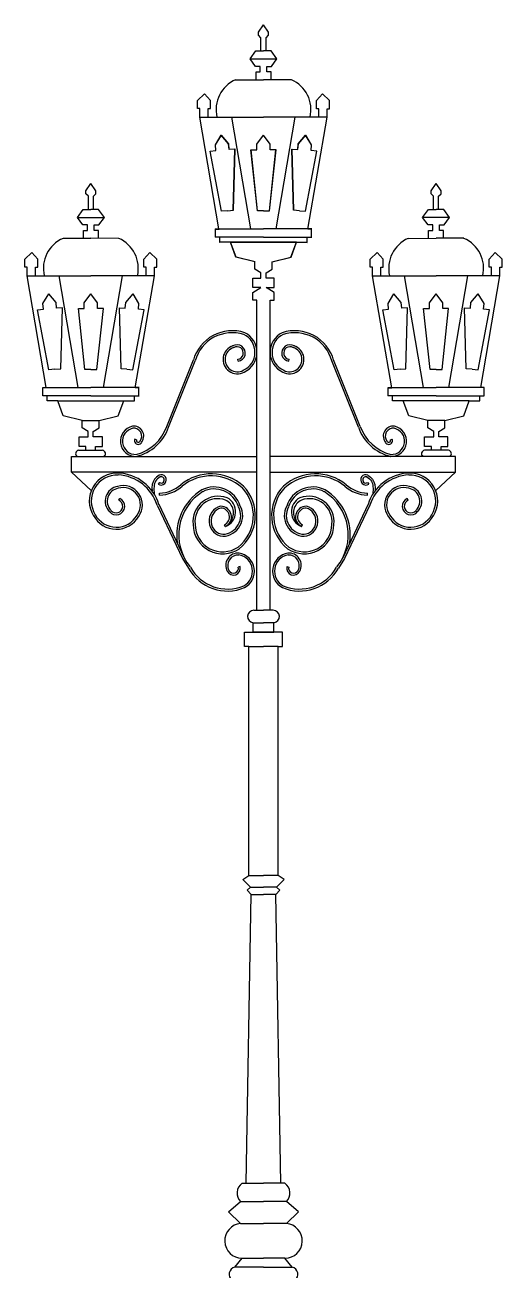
# Model space of a CAD drawing. Header units: millimetres. Extents: x 1931 to 30327, y -2374 to 17555.
# Drawn here: x 9078 to 10279, y 3341 to 6473 of the extents above; entities that cross this region are included whole.
import ezdxf

# ---------------------------------------------------------------- set-up
doc = ezdxf.new("R2010")
doc.units = ezdxf.units.MM

msp = doc.modelspace()

# ---------------------------------------------------------------- linework, layer by layer
at = {"color": 4, "linetype": 'ByBlock', "lineweight": -2}
for p, q in [((9666, 6455.2), (9678.8, 6473.2)), ((9666, 6447.1), (9666, 6455.2)), ((9691.7, 6455.2), (9678.8, 6473.2)), ((9691.6, 6447.1), (9691.7, 6455.2)), ((9672.4, 6441.1), (9666, 6447.1)), ((9672.4, 6427.5), (9672.4, 6441.1)), ((9672.4, 6407.9), (9672.4, 6427.5)), ((9685.1, 6407.9), (9685.2, 6427.5)), ((9685.2, 6441.1), (9691.6, 6447.1)), ((9685.2, 6427.5), (9685.2, 6441.1)), ((9644.9, 6387.9), (9659.8, 6407.9)), ((9659.8, 6407.9), (9678.7, 6407.9)), ((9697.8, 6407.8), (9678.9, 6407.9)), ((9712.6, 6387.8), (9697.8, 6407.8)), ((9658.6, 6369), (9644.9, 6387.9)), ((9644.9, 6387.9), (9712.6, 6387.9)), ((9670.3, 6369), (9658.6, 6369)), ((9670.3, 6355.2), (9670.3, 6369)), ((9687.3, 6355.2), (9687.3, 6369)), ((9687.3, 6369), (9698.9, 6368.9)), ((9698.9, 6368.9), (9712.6, 6387.8)), ((9608.6, 6335.4), (9678.7, 6335.4)), ((9659.9, 6335.4), (9659.9, 6355.2)), ((9659.9, 6355.2), (9670.3, 6355.2)), ((9748.9, 6335.4), (9678.8, 6335.4)), ((9697.6, 6355.2), (9687.3, 6355.2)), ((9697.6, 6335.4), (9697.6, 6355.2)), ((9529.9, 6299.9), (9512.6, 6283.1)), ((9545.4, 6283.1), (9529.9, 6299.9)), ((9812.1, 6282.9), (9827.6, 6299.8)), ((9827.6, 6299.8), (9844.8, 6282.9)), ((9512.6, 6262.6), (9512.6, 6283.1)), ((9545.4, 6262.6), (9545.4, 6283.1)), ((9812, 6262.5), (9812.1, 6282.9)), ((9844.8, 6262.5), (9844.8, 6282.9)), ((9518.5, 6262.6), (9512.6, 6262.6)), ((9518.5, 6241.2), (9518.5, 6262.6)), ((9566.5, 5959.9), (9518.5, 6241.2)), ((9518.5, 6241.2), (9678.7, 6241.2)), ((9539.5, 6241.2), (9539.5, 6262.6)), ((9539.5, 6262.6), (9545.4, 6262.6)), ((9647, 5959.9), (9599, 6241.2)), ((9838.9, 6241), (9678.7, 6241.2)), ((9710.6, 5959.9), (9758.6, 6241.2)), ((9790.6, 5959.8), (9838.9, 6241)), ((9817.9, 6262.5), (9812, 6262.5)), ((9817.9, 6241.1), (9817.9, 6262.5)), ((9838.9, 6241), (9838.9, 6262.5)), ((9838.9, 6262.5), (9844.8, 6262.5)), ((9557.7, 6171.4), (9572.4, 6195.7)), ((9558.9, 6157.1), (9557.7, 6171.4)), ((9558, 6171.4), (9572.7, 6195.7)), ((9559.1, 6157.1), (9558, 6171.4)), ((9590.8, 6174.1), (9572.4, 6195.7)), ((9591.1, 6174.1), (9572.7, 6195.7)), ((9592, 6159.8), (9590.8, 6174.1)), ((9592.2, 6159.8), (9591.1, 6174.1)), ((9662, 6158.7), (9662, 6173)), ((9662.2, 6173), (9678.8, 6196)), ((9662.2, 6158.7), (9662.2, 6173)), ((9695.4, 6173), (9678.8, 6196)), ((9695.2, 6158.7), (9695.2, 6173)), ((9695.4, 6158.7), (9695.4, 6173)), ((9765.2, 6159.8), (9766.3, 6174.1)), ((9765.4, 6159.8), (9766.6, 6174.1)), ((9766.3, 6174.1), (9784.7, 6195.7)), ((9766.6, 6174.1), (9785, 6195.7)), ((9799.4, 6171.4), (9784.7, 6195.7)), ((9799.7, 6171.4), (9785, 6195.7)), ((9798.3, 6157.1), (9799.4, 6171.4)), ((9798.5, 6157.1), (9799.7, 6171.4)), ((9544.1, 6155.9), (9558.9, 6157.1)), ((9573, 6004.8), (9544.1, 6155.9)), ((9544.4, 6155.9), (9559.1, 6157.1)), ((9573.2, 6004.8), (9544.4, 6155.9)), ((9606.7, 6161), (9592, 6159.8)), ((9607, 6161), (9592.2, 6159.8)), ((9602.6, 6007.2), (9606.7, 6161)), ((9602.9, 6007.2), (9607, 6161)), ((9663.7, 6005.7), (9647.2, 6158.7)), ((9647.2, 6158.7), (9662, 6158.7)), ((9663.9, 6005.7), (9647.4, 6158.7)), ((9647.4, 6158.7), (9662.2, 6158.7)), ((9693.5, 6005.7), (9710, 6158.7)), ((9693.7, 6005.7), (9710.2, 6158.7)), ((9710, 6158.7), (9695.2, 6158.7)), ((9710.2, 6158.7), (9695.4, 6158.7)), ((9754.5, 6007.2), (9750.4, 6161)), ((9750.4, 6161), (9765.2, 6159.8)), ((9754.8, 6007.2), (9750.7, 6161)), ((9750.7, 6161), (9765.4, 6159.8)), ((9784.2, 6004.8), (9813, 6155.9)), ((9784.4, 6004.8), (9813.3, 6155.9)), ((9813, 6155.9), (9798.3, 6157.1)), ((9813.3, 6155.9), (9798.5, 6157.1)), ((9231.3, 6056.3), (9244.2, 6074.3)), ((9231.3, 6048.1), (9231.3, 6056.3)), ((9237.8, 6042.2), (9231.3, 6048.1)), ((9257, 6056.2), (9244.2, 6074.3)), ((9250.5, 6042.2), (9257, 6048.1)), ((9257, 6048.1), (9257, 6056.2)), ((10100.4, 6056.2), (10113.2, 6074.3)), ((10100.4, 6048.1), (10100.4, 6056.2)), ((10106.8, 6042.2), (10100.4, 6048.1)), ((10126.1, 6056.3), (10113.2, 6074.3)), ((10119.6, 6042.2), (10126.1, 6048.1)), ((10126.1, 6048.1), (10126.1, 6056.3)), ((9237.8, 6028.5), (9237.8, 6042.2)), ((9237.8, 6008.9), (9237.8, 6028.5)), ((9250.5, 6028.5), (9250.5, 6042.2)), ((9250.5, 6008.9), (9250.5, 6028.5)), ((10106.9, 6028.5), (10106.8, 6042.2)), ((10106.9, 6008.9), (10106.9, 6028.5)), ((10119.6, 6028.5), (10119.6, 6042.2)), ((10119.6, 6008.9), (10119.6, 6028.5)), ((9210.3, 5988.9), (9225.1, 6008.9)), ((9224, 5970), (9210.3, 5988.9)), ((9210.3, 5988.9), (9278, 5988.9)), ((9225.1, 6008.9), (9244.1, 6008.9)), ((9263.2, 6008.9), (9244.2, 6008.9)), ((9278, 5988.8), (9263.2, 6008.9)), ((9264.2, 5970), (9278, 5988.8)), ((9587.8, 6006), (9573, 6004.8)), ((9588.1, 6006), (9573.2, 6004.8)), ((9587.8, 6006), (9602.6, 6007.2)), ((9588.1, 6006), (9602.9, 6007.2)), ((9678.6, 6005.7), (9663.7, 6005.7)), ((9678.8, 6005.7), (9663.9, 6005.7)), ((9678.6, 6005.7), (9693.5, 6005.7)), ((9678.8, 6005.7), (9693.7, 6005.7)), ((9769.3, 6006), (9754.5, 6007.2)), ((9769.6, 6006), (9754.8, 6007.2)), ((9769.3, 6006), (9784.2, 6004.8)), ((9769.6, 6006), (9784.4, 6004.8)), ((10079.4, 5988.8), (10094.2, 6008.9)), ((10147.1, 5988.9), (10079.4, 5988.9)), ((10093.1, 5970), (10079.4, 5988.8)), ((10094.2, 6008.9), (10113.2, 6008.9)), ((10132.3, 6008.9), (10113.3, 6008.9)), ((10147.1, 5988.9), (10132.3, 6008.9)), ((10133.4, 5970), (10147.1, 5988.9)), ((9235.6, 5970), (9224, 5970)), ((9225.3, 5936.5), (9225.3, 5956.2)), ((9225.3, 5956.2), (9235.6, 5956.2)), ((9235.6, 5956.2), (9235.6, 5970)), ((9252.6, 5956.2), (9252.6, 5970)), ((9252.6, 5970), (9264.2, 5970)), ((9263, 5956.2), (9252.6, 5956.2)), ((9263, 5936.4), (9263, 5956.2)), ((9557.3, 5959.9), (9678.6, 5959.9)), ((9557.5, 5939.3), (9557.5, 5959.9)), ((9557.5, 5959.9), (9678.8, 5959.9)), ((9557.8, 5939.2), (9557.8, 5959.8)), ((9557.8, 5959.8), (9566.8, 5959.8)), ((9799.9, 5959.9), (9678.6, 5959.9)), ((9800.1, 5959.9), (9678.8, 5959.9)), ((9799.6, 5959.8), (9790.6, 5959.8)), ((9799.6, 5939.2), (9799.6, 5959.8)), ((9799.9, 5939.3), (9799.9, 5959.9)), ((10104.8, 5970), (10093.1, 5970)), ((10094.4, 5936.4), (10094.4, 5956.2)), ((10094.4, 5956.2), (10104.8, 5956.2)), ((10104.8, 5956.2), (10104.8, 5970)), ((10121.8, 5956.2), (10121.8, 5970)), ((10121.8, 5970), (10133.4, 5970)), ((10132.1, 5956.2), (10121.8, 5956.2)), ((10132.1, 5936.5), (10132.1, 5956.2)), ((9174, 5936.5), (9244.1, 5936.5)), ((9314.3, 5936.4), (9244.2, 5936.5)), ((9678.6, 5939.3), (9557.3, 5939.3)), ((9678.8, 5939.3), (9557.5, 5939.3)), ((9569, 5939.2), (9557.8, 5939.2)), ((9568.7, 5926.4), (9568.7, 5939.3)), ((9595.5, 5926.4), (9568.7, 5926.4)), ((9569, 5926.3), (9569, 5939.2)), ((9595.8, 5926.4), (9569, 5926.3)), ((9609.3, 5889), (9595.5, 5926.4)), ((9595.5, 5926.4), (9678.8, 5926.4)), ((9609.7, 5888.9), (9595.8, 5926.4)), ((9678.6, 5926.4), (9595.8, 5926.4)), ((9678.6, 5939.3), (9799.9, 5939.3)), ((9761.9, 5926.4), (9678.6, 5926.4)), ((9678.8, 5939.3), (9800.1, 5939.3)), ((9678.8, 5926.4), (9761.6, 5926.4)), ((9747.7, 5888.9), (9761.6, 5926.4)), ((9748.1, 5889), (9761.9, 5926.4)), ((9761.6, 5926.4), (9788.4, 5926.3)), ((9761.9, 5926.4), (9788.7, 5926.4)), ((9788.4, 5926.3), (9788.4, 5939.2)), ((9788.4, 5939.2), (9799.6, 5939.2)), ((9788.7, 5926.4), (9788.7, 5939.3)), ((10043.1, 5936.4), (10113.2, 5936.5)), ((10183.4, 5936.5), (10113.3, 5936.5)), ((9095.3, 5900.9), (9078, 5884.1)), ((9110.7, 5884.1), (9095.3, 5900.9)), ((9377.4, 5884), (9392.9, 5900.8)), ((9392.9, 5900.8), (9410.2, 5883.9)), ((9657.2, 5876.9), (9609.3, 5889)), ((9657.6, 5876.9), (9609.7, 5888.9)), ((9699.8, 5876.9), (9747.7, 5888.9)), ((9700.2, 5876.9), (9748.1, 5889)), ((9964.5, 5900.8), (9947.2, 5883.9)), ((9980, 5884), (9964.5, 5900.8)), ((10246.7, 5884.1), (10262.1, 5900.9)), ((10262.1, 5900.9), (10279.4, 5884.1)), ((9078, 5863.6), (9078, 5884.1)), ((9083.8, 5863.6), (9078, 5863.6)), ((9083.8, 5842.2), (9083.8, 5863.6)), ((9104.9, 5842.2), (9104.9, 5863.6)), ((9104.9, 5863.6), (9110.7, 5863.6)), ((9110.7, 5863.6), (9110.7, 5884.1)), ((9377.4, 5863.5), (9377.4, 5884)), ((9383.3, 5863.5), (9377.4, 5863.5)), ((9383.2, 5842.1), (9383.3, 5863.5)), ((9404.3, 5842.1), (9404.3, 5863.5)), ((9404.3, 5863.5), (9410.2, 5863.5)), ((9410.2, 5863.5), (9410.2, 5883.9)), ((9657.2, 5858.7), (9657.2, 5876.9)), ((9672, 5849.4), (9657.2, 5858.7)), ((9685.4, 5849.4), (9700.2, 5858.7)), ((9700.2, 5858.7), (9700.2, 5876.9)), ((9947.2, 5863.5), (9947.2, 5883.9)), ((9953.1, 5863.5), (9947.2, 5863.5)), ((9953.1, 5842.1), (9953.1, 5863.5)), ((9974.1, 5842.1), (9974.1, 5863.5)), ((9974.1, 5863.5), (9980, 5863.5)), ((9980, 5863.5), (9980, 5884)), ((10246.7, 5863.6), (10246.7, 5884.1)), ((10252.5, 5863.6), (10246.7, 5863.6)), ((10252.5, 5842.2), (10252.5, 5863.6)), ((10273.6, 5842.2), (10273.6, 5863.6)), ((10273.6, 5863.6), (10279.4, 5863.6)), ((10279.4, 5863.6), (10279.4, 5884.1)), ((9131.8, 5560.9), (9083.8, 5842.2)), ((9083.8, 5842.2), (9244.1, 5842.2)), ((9212.4, 5560.9), (9164.4, 5842.2)), ((9404.3, 5842.1), (9244.1, 5842.2)), ((9276, 5560.9), (9324, 5842.2)), ((9356, 5560.8), (9404.3, 5842.1)), ((9652.2, 5812.9), (9652.2, 5836.5)), ((9652.2, 5836.5), (9672, 5836.5)), ((9672, 5836.5), (9672, 5849.4)), ((9685.4, 5836.5), (9685.4, 5849.4)), ((9705.2, 5836.5), (9685.4, 5836.5)), ((9705.2, 5812.9), (9705.2, 5836.5)), ((9953.1, 5842.1), (10113.3, 5842.2)), ((10001.4, 5560.8), (9953.1, 5842.1)), ((10081.4, 5560.9), (10033.4, 5842.2)), ((10273.6, 5842.2), (10113.3, 5842.2)), ((10145, 5560.9), (10193, 5842.2)), ((10225.6, 5560.9), (10273.6, 5842.2)), ((9123.3, 5772.4), (9138, 5796.7)), ((9156.4, 5775.1), (9138, 5796.7)), ((9227.6, 5774), (9244.2, 5797)), ((9260.8, 5774), (9244.2, 5797)), ((9331.9, 5775.1), (9350.3, 5796.7)), ((9365, 5772.4), (9350.3, 5796.7)), ((9651.7, 5800.2), (9672, 5812.9)), ((9651.7, 5781), (9651.7, 5800.2)), ((9672, 5812.9), (9652.2, 5812.9)), ((9705.7, 5800.2), (9685.4, 5812.9)), ((9685.4, 5812.9), (9705.2, 5812.9)), ((9705.7, 5781), (9705.7, 5800.2)), ((9992.3, 5772.4), (10007.1, 5796.7)), ((10025.5, 5775.1), (10007.1, 5796.7)), ((10096.6, 5774), (10113.2, 5797)), ((10129.8, 5774), (10113.2, 5797)), ((10200.9, 5775.1), (10219.4, 5796.7)), ((10234.1, 5772.4), (10219.4, 5796.7)), ((9124.5, 5758.1), (9123.3, 5772.4)), ((9157.6, 5760.8), (9156.4, 5775.1)), ((9227.6, 5759.7), (9227.6, 5774)), ((9260.8, 5759.7), (9260.8, 5774)), ((9330.8, 5760.8), (9331.9, 5775.1)), ((9363.9, 5758.1), (9365, 5772.4)), ((9662.2, 5781), (9651.7, 5781)), ((9662.2, 5000.8), (9662.2, 5781)), ((9695.2, 5000.8), (9695.2, 5781)), ((9695.2, 5781), (9705.7, 5781)), ((9993.5, 5758.1), (9992.3, 5772.4)), ((10026.6, 5760.8), (10025.5, 5775.1)), ((10096.6, 5759.7), (10096.6, 5774)), ((10129.8, 5759.7), (10129.8, 5774)), ((10199.8, 5760.8), (10200.9, 5775.1)), ((10232.9, 5758.1), (10234.1, 5772.4)), ((9109.7, 5756.9), (9124.5, 5758.1)), ((9138.6, 5605.8), (9109.7, 5756.9)), ((9172.4, 5762), (9157.6, 5760.8)), ((9168.3, 5608.2), (9172.4, 5762)), ((9229.3, 5606.7), (9212.8, 5759.7)), ((9212.8, 5759.7), (9227.6, 5759.7)), ((9259.1, 5606.7), (9275.6, 5759.7)), ((9275.6, 5759.7), (9260.8, 5759.7)), ((9320.1, 5608.2), (9316, 5762)), ((9316, 5762), (9330.8, 5760.8)), ((9349.8, 5605.8), (9378.6, 5756.9)), ((9378.6, 5756.9), (9363.9, 5758.1)), ((9978.8, 5756.9), (9993.5, 5758.1)), ((10007.6, 5605.8), (9978.8, 5756.9)), ((10041.4, 5762), (10026.6, 5760.8)), ((10037.3, 5608.2), (10041.4, 5762)), ((10098.3, 5606.7), (10081.8, 5759.7)), ((10081.8, 5759.7), (10096.6, 5759.7)), ((10128.1, 5606.7), (10144.6, 5759.7)), ((10144.6, 5759.7), (10129.8, 5759.7)), ((10189.1, 5608.2), (10185, 5762)), ((10185, 5762), (10199.8, 5760.8)), ((10218.8, 5605.8), (10247.7, 5756.9)), ((10247.7, 5756.9), (10232.9, 5758.1)), ((9153.4, 5607), (9138.6, 5605.8)), ((9153.4, 5607), (9168.3, 5608.2)), ((9244.2, 5606.7), (9229.3, 5606.7)), ((9244.2, 5606.7), (9259.1, 5606.7)), ((9334.9, 5607), (9320.1, 5608.2)), ((9334.9, 5607), (9349.8, 5605.8)), ((9435.2, 5463.2), (9502.2, 5630.4)), ((9439.8, 5461.4), (9506.8, 5628.5)), ((9614.9, 5627.2), (9614.2, 5632.2)), ((9742.5, 5627.2), (9743.2, 5632.2)), ((9917.6, 5461.4), (9850.6, 5628.5)), ((9922.2, 5463.2), (9855.2, 5630.4)), ((10022.4, 5607), (10007.6, 5605.8)), ((10022.4, 5607), (10037.3, 5608.2)), ((10113.2, 5606.7), (10098.3, 5606.7)), ((10113.2, 5606.7), (10128.1, 5606.7)), ((10204, 5607), (10189.1, 5608.2)), ((10204, 5607), (10218.8, 5605.8)), ((9122.9, 5540.3), (9122.9, 5560.9)), ((9122.9, 5560.9), (9244.2, 5560.9)), ((9365.5, 5560.9), (9244.2, 5560.9)), ((9364.9, 5560.8), (9356, 5560.8)), ((9364.9, 5540.2), (9364.9, 5560.8)), ((9991.9, 5560.9), (10113.2, 5560.9)), ((9992.5, 5540.2), (9992.5, 5560.8)), ((9992.5, 5560.8), (10001.4, 5560.8)), ((10234.5, 5560.9), (10113.2, 5560.9)), ((10234.5, 5540.3), (10234.5, 5560.9)), ((9244.2, 5540.3), (9122.9, 5540.3)), ((9134.1, 5527.5), (9134.1, 5540.3)), ((9160.9, 5527.5), (9134.1, 5527.5)), ((9174.6, 5490), (9160.9, 5527.5)), ((9160.9, 5527.5), (9244.2, 5527.5)), ((9244.2, 5540.3), (9365.5, 5540.3)), ((9244.2, 5527.5), (9326.9, 5527.4)), ((9313.1, 5489.9), (9326.9, 5527.4)), ((9326.9, 5527.4), (9353.7, 5527.3)), ((9353.7, 5527.3), (9353.7, 5540.2)), ((9353.7, 5540.2), (9364.9, 5540.2)), ((10113.2, 5540.3), (9991.9, 5540.3)), ((10003.6, 5540.2), (9992.5, 5540.2)), ((10003.7, 5527.3), (10003.6, 5540.2)), ((10030.5, 5527.4), (10003.7, 5527.3)), ((10113.2, 5527.5), (10030.5, 5527.4)), ((10044.3, 5489.9), (10030.5, 5527.4)), ((10113.2, 5540.3), (10234.5, 5540.3)), ((10196.5, 5527.5), (10113.2, 5527.5)), ((10182.8, 5490), (10196.5, 5527.5)), ((10196.5, 5527.5), (10223.3, 5527.5)), ((10223.3, 5527.5), (10223.3, 5540.3)), ((9222.5, 5477.9), (9174.6, 5490)), ((9265.2, 5477.9), (9313.1, 5489.9)), ((10092.2, 5477.9), (10044.3, 5489.9)), ((10134.9, 5477.9), (10182.8, 5490)), ((9222.5, 5459.8), (9222.5, 5477.9)), ((9222.5, 5477.9), (9265.2, 5477.9)), ((9237.4, 5450.4), (9222.5, 5459.8)), ((9237.4, 5437), (9237.4, 5450.4)), ((9250.3, 5450.4), (9265.2, 5459.7)), ((9250.3, 5437), (9250.3, 5450.4)), ((9265.2, 5459.7), (9265.2, 5477.9)), ((10092.2, 5459.7), (10092.2, 5477.9)), ((10134.9, 5477.9), (10092.2, 5477.9)), ((10107.1, 5450.4), (10092.2, 5459.7)), ((10107.1, 5437), (10107.1, 5450.4)), ((10120, 5450.4), (10134.9, 5459.8)), ((10120, 5437), (10120, 5450.4)), ((10134.9, 5459.8), (10134.9, 5477.9)), ((9214.6, 5412.6), (9214.6, 5437)), ((9214.6, 5437), (9237.4, 5437)), ((9273.1, 5437), (9250.3, 5437)), ((9273.1, 5412.5), (9273.1, 5437)), ((9359.3, 5429.6), (9354.6, 5431.3)), ((9998.1, 5429.6), (10002.8, 5431.3)), ((10084.3, 5412.5), (10084.3, 5437)), ((10084.3, 5437), (10107.1, 5437)), ((10142.8, 5437), (10120, 5437)), ((10142.8, 5412.6), (10142.8, 5437)), ((9195, 5348.4), (9195, 5387.9)), ((9195, 5387.9), (9662.2, 5387.9)), ((9213.2, 5403.4), (9273.5, 5403.4)), ((9231.8, 5412.6), (9214.6, 5412.6)), ((9231.8, 5403.4), (9231.8, 5412.6)), ((9255.9, 5403.3), (9255.9, 5412.6)), ((9255.9, 5412.6), (9273.1, 5412.5)), ((10162.4, 5387.9), (9695.2, 5387.9)), ((10144.2, 5403.4), (10083.9, 5403.4)), ((10101.5, 5412.6), (10084.3, 5412.5)), ((10101.5, 5403.3), (10101.5, 5412.6)), ((10125.6, 5403.4), (10125.6, 5412.6)), ((10125.6, 5412.6), (10142.8, 5412.6)), ((10162.4, 5348.4), (10162.4, 5387.9)), ((9662.2, 5348.4), (9195, 5348.4)), ((9195, 5348.4), (9245.2, 5302)), ((9695.2, 5348.4), (10162.4, 5348.4)), ((10162.4, 5348.4), (10112.2, 5302)), ((9416.5, 5322.2), (9413.7, 5318)), ((9417.2, 5290.5), (9417, 5295.5)), ((9940.2, 5290.5), (9940.4, 5295.5)), ((9940.9, 5322.2), (9943.7, 5318)), ((9314.9, 5277.5), (9317.1, 5282)), ((9410.6, 5265.5), (9474.6, 5130.9)), ((9415.1, 5267.6), (9479.1, 5133.1)), ((9942.3, 5267.6), (9878.3, 5133.1)), ((9946.8, 5265.5), (9882.8, 5130.9)), ((10042.5, 5277.5), (10040.3, 5282)), ((9582.7, 5211.6), (9580.4, 5216.1)), ((9774.7, 5211.6), (9777, 5216.1)), ((9474.6, 5130.9), (9490.2, 5107)), ((9620.1, 5110.6), (9615.2, 5109.5)), ((9737.3, 5110.6), (9742.2, 5109.5)), ((9882.8, 5130.9), (9867.2, 5107)), ((9654.2, 5000.8), (9678.7, 5000.8)), ((9703.2, 5000.8), (9678.7, 5000.8)), ((9652.6, 4945.5), (9652.6, 4969.7)), ((9652.6, 4969.7), (9678.7, 4969.7)), ((9704.8, 4969.7), (9678.7, 4969.7)), ((9704.8, 4945.5), (9704.8, 4969.7)), ((9631, 4924.4), (9631, 4945.5)), ((9631, 4945.5), (9678.7, 4945.5)), ((9631, 4909.6), (9631, 4924.4)), ((9678.7, 4945.5), (9652.6, 4945.5)), ((9726.4, 4945.5), (9678.7, 4945.5)), ((9678.7, 4945.5), (9704.8, 4945.5)), ((9726.4, 4924.4), (9726.4, 4945.5)), ((9726.4, 4909.6), (9726.4, 4924.4)), ((9641.7, 4909.6), (9631, 4909.6)), ((9641.7, 4333.5), (9641.7, 4909.6)), ((9641.7, 4909.6), (9678.7, 4909.6)), ((9715.7, 4909.6), (9678.7, 4909.6)), ((9715.7, 4333.5), (9715.7, 4909.6)), ((9715.7, 4909.6), (9726.4, 4909.6)), ((9626.8, 4323.8), (9641.7, 4333.5)), ((9646.3, 4304.8), (9626.8, 4323.8)), ((9641.7, 4333.5), (9678.7, 4333.5)), ((9715.7, 4333.5), (9678.7, 4333.5)), ((9711.1, 4304.8), (9730.6, 4323.8)), ((9730.6, 4323.8), (9715.7, 4333.5)), ((9637.6, 4296.6), (9646.3, 4304.8)), ((9647.8, 4286.4), (9637.6, 4296.6)), ((9646.3, 4304.8), (9678.7, 4304.8)), ((9711.1, 4304.8), (9678.7, 4304.8)), ((9709.6, 4286.4), (9719.8, 4296.6)), ((9719.8, 4296.6), (9711.1, 4304.8)), ((9635.2, 3559.6), (9647.8, 4286.4)), ((9647.8, 4286.4), (9678.7, 4286.4)), ((9709.6, 4286.4), (9678.7, 4286.4)), ((9722.2, 3559.6), (9709.6, 4286.4)), ((9624.7, 3559.6), (9678.7, 3559.6)), ((9732.7, 3559.6), (9678.7, 3559.6)), ((9591, 3488.1), (9621, 3513.6)), ((9621, 3513.6), (9678.7, 3513.6)), ((9736.4, 3513.6), (9678.7, 3513.6)), ((9766.4, 3488.1), (9736.4, 3513.6)), ((9621, 3458.7), (9591, 3488.1)), ((9736.4, 3458.7), (9766.4, 3488.1)), ((9621, 3458.7), (9678.7, 3458.7)), ((9736.4, 3458.7), (9678.7, 3458.7)), ((9606.2, 3348.6), (9624.6, 3370.9)), ((9624.6, 3370.9), (9678.7, 3370.9)), ((9732.8, 3370.9), (9678.7, 3370.9)), ((9751.2, 3348.6), (9732.8, 3370.9)), ((9678.7, 3348.6), (9606.2, 3348.6)), ((9678.7, 3348.6), (9751.2, 3348.6))]:
    msp.add_line(p, q, dxfattribs=at)
for centre, radius, start, end in [((9641.3, 6260.1), 82.1, 113.4694, 193.2949), ((9716.1, 6260.1), 82.1, 346.6446, 66.4701), ((9206.7, 5861.1), 82.1, 113.4694, 193.2949), ((9281.5, 5861.1), 82.1, 346.6446, 66.4701), ((10075.9, 5861.1), 82.1, 113.5299, 193.3554), ((10150.7, 5861.1), 82.1, 346.7051, 66.5306), ((9600, 5602.4), 101.7, 72.0223, 164.2876), ((9757.4, 5602.4), 101.7, 15.7124, 107.9777), ((9600, 5602.3), 96.8, 72.4775, 164.2991), ((9612, 5647.9), 20.9, 277.9565, 122.0477), ((9607.5, 5649.9), 49.7, 294.1424, 64.151), ((9607.5, 5649.9), 54.7, 294.1424, 64.151), ((9749.9, 5649.9), 54.7, 115.849, 245.8576), ((9749.9, 5649.9), 49.7, 115.849, 245.8576), ((9745.4, 5647.9), 20.9, 57.9523, 262.0435), ((9757.4, 5602.3), 96.8, 15.7009, 107.5225), ((9612.9, 5631.8), 36.1, 107.4881, 298.8213), ((9612.9, 5631.8), 31.1, 107.4881, 298.8213), ((9612, 5647.9), 15.9, 277.9565, 122.0477), ((9744.5, 5631.8), 36.1, 241.1787, 72.5119), ((9745.4, 5647.9), 15.9, 57.9523, 262.0435), ((9744.5, 5631.8), 31.1, 241.1787, 72.5119), ((9356.6, 5426.1), 38.2, 101.2947, 272.9663), ((9356.6, 5426.1), 33.2, 101.2947, 272.9663), ((9352.5, 5439.1), 24.8, 325.9401, 97.9695), ((9352.4, 5438.8), 20, 322.3216, 97.5252), ((9331.2, 5499.8), 110.2, 284.2238, 340.6338), ((9331.5, 5499.6), 114.9, 283.6192, 340.5714), ((10025.9, 5499.6), 114.9, 199.4286, 256.3808), ((10026.2, 5499.8), 110.2, 199.3662, 255.7762), ((10004.9, 5439.1), 24.8, 82.0305, 214.0599), ((10005, 5438.8), 20, 82.4748, 217.6784), ((10000.8, 5426.1), 38.2, 267.0337, 78.7053), ((10000.8, 5426.1), 33.2, 267.0337, 78.7053), ((9363.7, 5427.9), 9.69, 159.246, 343.9164), ((9363.7, 5427.9), 4.69, 159.246, 343.9164), ((9993.7, 5427.9), 9.69, 196.0836, 20.754), ((9993.7, 5427.9), 4.69, 196.0836, 20.754), ((9214.5, 5394.7), 8.74, 98.445, 230.6948), ((9272.2, 5394.7), 8.74, 309.3052, 81.555), ((10085.2, 5394.7), 8.74, 98.445, 230.6948), ((10142.9, 5394.7), 8.74, 309.3052, 81.555), ((9310.3, 5276), 70.1, 87.4783, 212.1437), ((9310.3, 5276), 65.1, 87.4783, 212.1437), ((9307.6, 5233.3), 108, 17.352, 87.0366), ((9307.6, 5233.3), 113, 17.352, 87.0366), ((9420.9, 5328.9), 13, 236.6512, 113.589), ((9420.9, 5328.9), 8.01, 236.6512, 113.589), ((9547.2, 5222.3), 121.7, 48.0932, 129.1301), ((9547.2, 5222.3), 116.7, 48.0932, 129.1301), ((9810.2, 5222.3), 121.7, 50.8699, 131.9068), ((9810.2, 5222.3), 116.7, 50.8699, 131.9068), ((9936.5, 5328.9), 13, 66.411, 303.3488), ((9936.5, 5328.9), 8.01, 66.411, 303.3488), ((10049.8, 5233.3), 113, 92.9634, 162.648), ((10049.8, 5233.3), 108, 92.9634, 162.648), ((10047.1, 5276), 70.1, 327.8563, 92.5217), ((10047.1, 5276), 65.1, 327.8563, 92.5217), ((9317.7, 5275.4), 37.6, 98.5461, 225.4148), ((9317.7, 5275.4), 32.6, 98.5461, 225.4148), ((9325.3, 5265.9), 48.6, 323.6359, 106.595), ((9325.3, 5265.9), 43.6, 323.6359, 106.595), ((9415, 5378.3), 82.8, 271.4409, 312.0332), ((9415, 5378.3), 87.8, 271.4409, 312.0332), ((9592.6, 5190.8), 132.3, 121.4973, 189.5526), ((9592.6, 5190.8), 127.3, 121.4973, 219.2937), ((9554.5, 5241.9), 69.1, 17.8961, 116.7067), ((9554.5, 5241.9), 64.1, 17.8961, 116.7067), ((9551.8, 5239.2), 101.4, 308.3722, 43.8687), ((9551.8, 5239.2), 106.4, 308.3722, 43.8687), ((9805.5, 5239.2), 106.4, 136.1313, 231.6278), ((9805.5, 5239.2), 101.4, 136.1313, 231.6278), ((9802.9, 5241.9), 69.1, 63.2933, 162.1039), ((9802.9, 5241.9), 64.1, 63.2933, 162.1039), ((9764.8, 5190.8), 127.3, 320.7063, 58.5027), ((9764.8, 5190.8), 132.3, 350.4474, 58.5027), ((9942.4, 5378.3), 87.8, 227.9668, 268.5591), ((9942.4, 5378.3), 82.8, 227.9668, 268.5591), ((10032.1, 5265.9), 48.6, 73.405, 216.3641), ((10032.1, 5265.9), 43.6, 73.405, 216.3641), ((10039.7, 5275.4), 32.6, 314.5852, 81.4539), ((10039.7, 5275.4), 37.6, 314.5852, 81.4539), ((9307.7, 5262.5), 21.6, 218.6786, 64.335), ((9307.7, 5262.5), 16.6, 218.6786, 64.335), ((9565, 5223.8), 63.9, 69.8321, 186.4276), ((9563.3, 5224.4), 57.2, 69.5194, 186.7986), ((9579.9, 5225.2), 38.4, 103.9126, 264.7437), ((9571.4, 5235.8), 26.7, 295.1751, 91.4341), ((9574.2, 5239), 52.1, 272.4648, 27.5977), ((9569.2, 5248.7), 39.4, 290.0639, 63.0669), ((9567.9, 5246.3), 35.2, 321.6522, 64.1311), ((9783.2, 5239), 52.1, 152.4023, 267.5352), ((9788.2, 5248.7), 39.4, 116.9331, 249.9361), ((9789.5, 5246.3), 35.2, 115.8689, 218.3478), ((9786, 5235.8), 26.7, 88.5659, 244.8249), ((9792.4, 5223.8), 63.9, 353.5724, 110.1679), ((9794.1, 5224.4), 57.2, 353.2014, 110.4806), ((9777.5, 5225.2), 38.4, 275.2563, 76.0874), ((10049.7, 5262.5), 21.6, 115.665, 321.3214), ((10049.7, 5262.5), 16.6, 115.665, 321.3214), ((9308.2, 5269.9), 65.2, 208.2233, 330.2654), ((9308.2, 5269.9), 60.2, 208.2233, 330.2654), ((9580.2, 5225.5), 33.7, 105.6354, 264.5682), ((9571.1, 5235.9), 21.9, 295.1472, 89.8751), ((9574.2, 5239), 47.1, 272.4648, 27.5977), ((9783.2, 5239), 47.1, 152.4023, 267.5352), ((9786.3, 5235.9), 21.9, 90.1249, 244.8528), ((9777.2, 5225.5), 33.7, 275.4318, 74.3646), ((10049.2, 5269.9), 65.2, 209.7346, 331.7767), ((10049.2, 5269.9), 60.2, 209.7346, 331.7767), ((9576, 5217.3), 74.4, 180.478, 304.2737), ((9576, 5217.3), 69.4, 180.478, 304.2737), ((9781.4, 5217.3), 74.4, 235.7263, 359.522), ((9781.4, 5217.3), 69.4, 235.7263, 359.522), ((9615, 5113.5), 31.4, 85.9133, 207.6814), ((9615, 5113.5), 26.4, 85.9133, 207.6814), ((9609.6, 5099.1), 41.4, 297.8021, 80.4364), ((9609.6, 5099.1), 46.4, 297.8021, 80.4364), ((9747.8, 5099.1), 46.4, 99.5636, 242.1979), ((9747.8, 5099.1), 41.4, 99.5636, 242.1979), ((9742.4, 5113.5), 31.4, 332.3186, 94.0867), ((9742.4, 5113.5), 26.4, 332.3186, 94.0867), ((9587.8, 5160.6), 111.3, 208.7663, 292.9572), ((9587.8, 5160.6), 106.3, 208.7663, 292.9572), ((9603, 5106.7), 17.5, 206.0497, 12.9904), ((9603, 5106.7), 12.5, 206.0497, 12.9904), ((9769.6, 5160.6), 111.3, 247.0428, 331.2337), ((9769.6, 5160.6), 106.3, 247.0428, 331.2337), ((9754.4, 5106.7), 17.5, 167.0096, 333.9503), ((9754.4, 5106.7), 12.5, 167.0096, 333.9503), ((9654.3, 4985.2), 15.6, 90.3797, 263.7938), ((9703.1, 4985.2), 15.6, 276.2062, 89.6203), ((9642.8, 3535), 30.5, 126.3071, 224.4087), ((9714.6, 3535), 30.5, 315.5913, 53.6929), ((9625.2, 3414.9), 44, 95.5224, 269.2128), ((9732.2, 3414.9), 44, 270.7872, 84.4776), ((9611, 3330.3), 18.9, 104.6681, 229.1312), ((9746.4, 3330.3), 18.9, 310.8688, 75.3319)]:
    msp.add_arc(centre, radius, start, end, dxfattribs=at)
for points, knots in [([(9415.7, 5340.8), (9411.4, 5337.6), (9398.6, 5328), (9397.6, 5312.1), (9398, 5300.9)], [0, 0, 0, 0, 0.1539878, 0.4627543, 0.4627543, 0.4627543, 0.4627543]), ([(9418.7, 5336.8), (9413.8, 5333.1), (9409.5, 5329.8), (9404.8, 5322.2), (9403.6, 5317.4), (9402.7, 5306.3), (9403, 5300), (9403.5, 5293.3), (9403.5, 5293.1), (9403.5, 5292.9)], [0, 0, 0, 0, 0.1777722, 0.1777722, 0.3555444, 0.3555444, 0.5333166, 0.5333166, 0.5387503, 0.5387503, 0.5387503, 0.5387503]), ([(9938.7, 5336.8), (9943.6, 5333.1), (9947.9, 5329.8), (9952.6, 5322.2), (9953.8, 5317.4), (9954.7, 5306.3), (9954.4, 5300), (9953.9, 5293.3), (9953.9, 5293.1), (9953.9, 5292.9)], [0, 0, 0, 0, 0.1777722, 0.1777722, 0.3555444, 0.3555444, 0.5333166, 0.5333166, 0.5387503, 0.5387503, 0.5387503, 0.5387503]), ([(9941.7, 5340.8), (9946, 5337.6), (9958.8, 5328), (9959.8, 5312.1), (9959.4, 5300.9)], [0, 0, 0, 0, 0.1539878, 0.4627543, 0.4627543, 0.4627543, 0.4627543])]:
    msp.add_open_spline(points, degree=3, knots=knots, dxfattribs=at)

doc.saveas('drawing.dxf')
